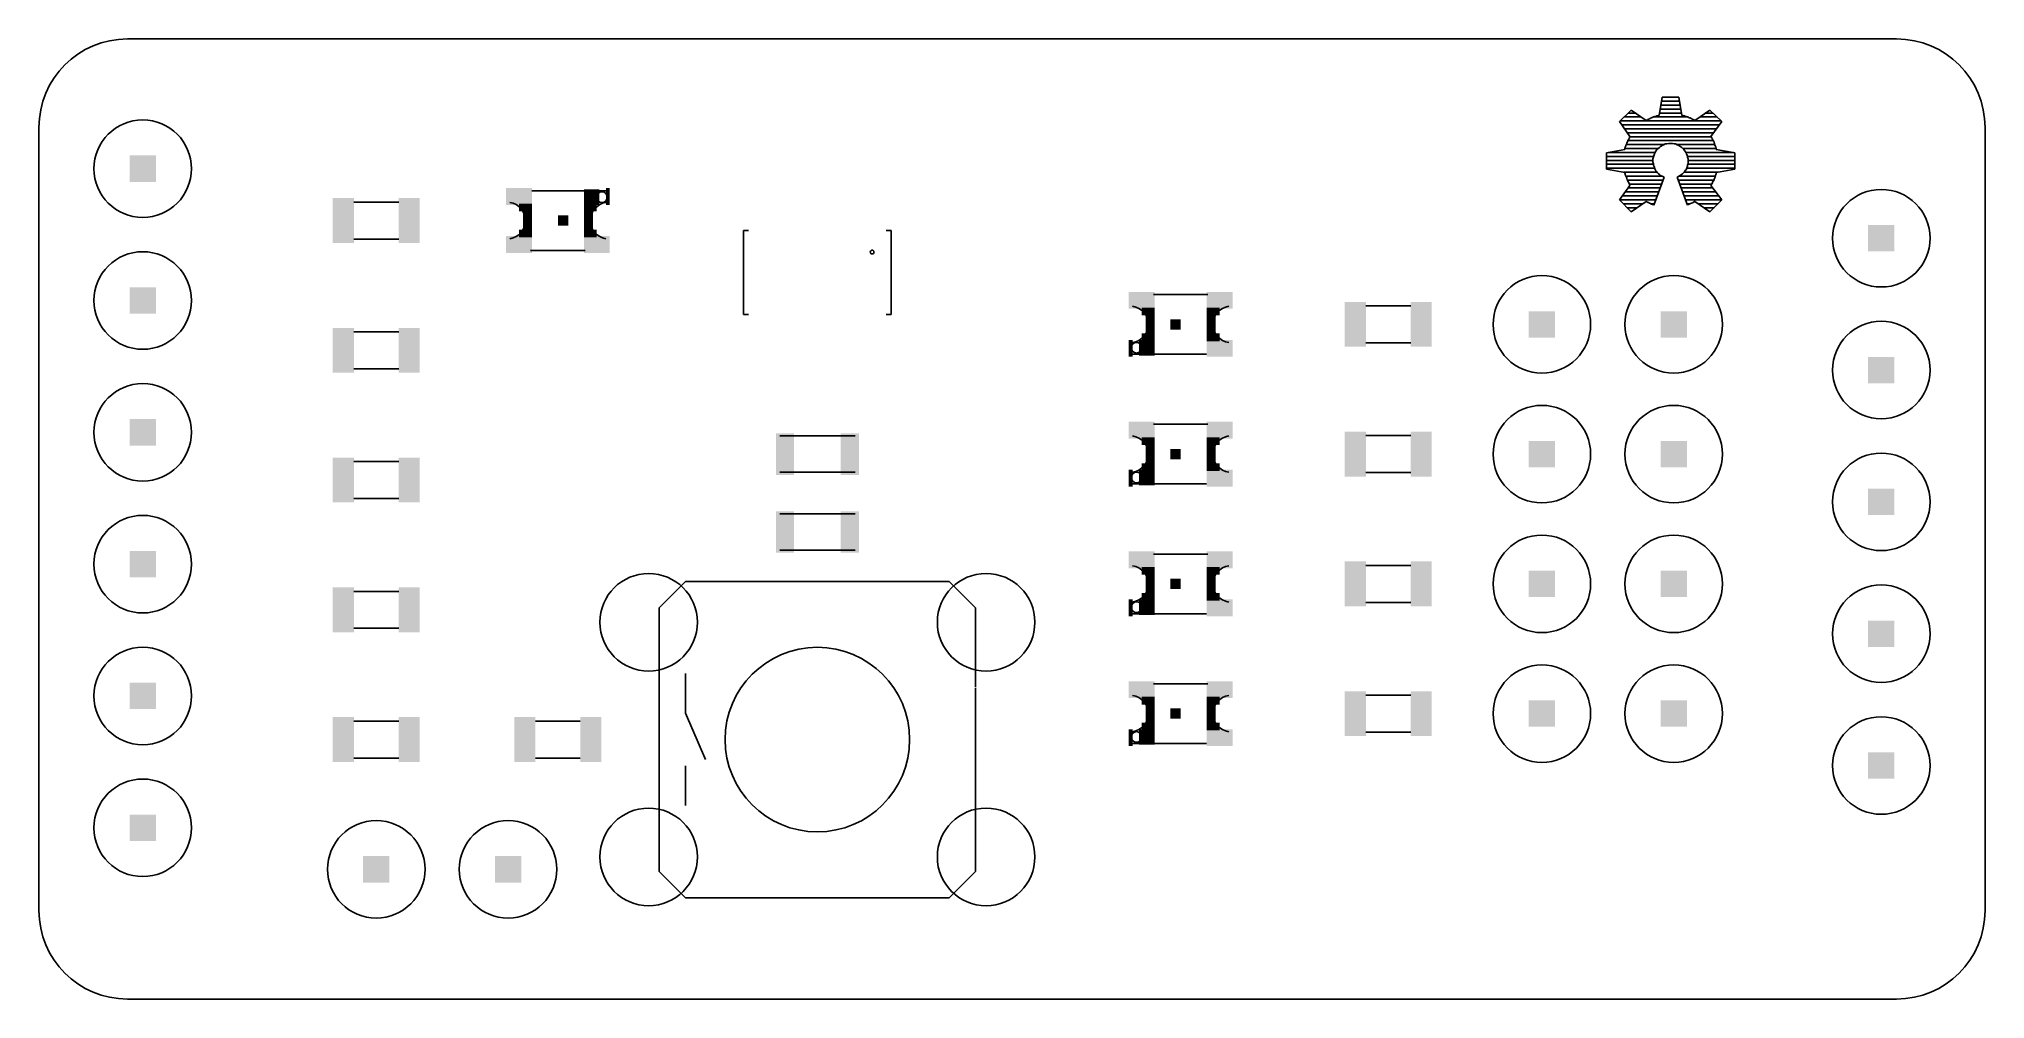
# Model space of a CAD drawing. Extents: x 0 to 37.5, y 0 to 18.5.
import ezdxf

# ---------------------------------------------------------------- set-up
doc = ezdxf.new("R2010")
doc.units = 0
for name, color, linetype in [('17', 82, 'CONTINUOUS'), ('20', 30, 'CONTINUOUS'), ('21', 253, 'CONTINUOUS'), ('51', 253, 'CONTINUOUS')]:
    doc.layers.add(name, color=color, linetype=linetype)

# ---------------------------------------------------------------- blocks, each defined once
blk = doc.blocks.new('RECT')
blk.add_solid([(-0.5, -0.5), (0.5, -0.5), (-0.5, 0.5), (0.5, 0.5)])
blk = doc.blocks.new('ROUNDP')
blk.add_circle((0, 0), 0.5)

msp = doc.modelspace()

# ---------------------------------------------------------------- linework, layer by layer
at = {"layer": '20'}
for p, q in [((35.7929, 18.5), (1.7071, 18.5)), ((0, 16.7929), (0, 1.7071)), ((37.5, 1.7071), (37.5, 16.7929)), ((1.7071, 0), (35.7929, 0))]:
    msp.add_line(p, q, dxfattribs=at)
for centre, start, end in [((1.7071, 16.7929), 90, 180), ((35.7929, 16.7929), 0, 90), ((1.7071, 1.7071), 180, 270), ((35.7929, 1.7071), 270, 0)]:
    msp.add_arc(centre, 1.7071, start, end, dxfattribs=at)
at = {"layer": '21'}
for p, q in [((31.2778, 17.3774), (31.2178, 17.0274)), ((31.2645, 17.3), (31.6111, 17.3)), ((31.2776, 17.376), (31.598, 17.376)), ((31.5978, 17.3774), (31.2778, 17.3774)), ((31.6578, 17.0274), (31.5978, 17.3774)), ((30.6778, 17.1274), (30.4578, 16.9074)), ((30.4578, 16.9074), (30.6578, 16.6174)), ((30.4704, 16.92), (32.4146, 16.92)), ((30.5464, 16.996), (30.8683, 16.996)), ((30.6224, 17.072), (30.7581, 17.072)), ((30.9678, 16.9274), (30.6778, 17.1274)), ((30.9878, 16.9374), (30.9678, 16.9274)), ((30.9978, 16.9474), (30.9878, 16.9374)), ((31.0178, 16.9474), (30.9978, 16.9474)), ((31.0278, 16.9574), (31.0178, 16.9474)), ((31.0478, 16.9674), (31.0278, 16.9574)), ((31.0578, 16.9774), (31.0478, 16.9674)), ((31.0778, 16.9774), (31.0578, 16.9774)), ((31.0878, 16.9874), (31.0778, 16.9774)), ((31.1078, 16.9974), (31.0878, 16.9874)), ((31.1051, 16.996), (31.7792, 16.996)), ((31.1178, 16.9974), (31.1078, 16.9974)), ((31.1378, 17.0074), (31.1178, 16.9974)), ((31.1578, 17.0074), (31.1378, 17.0074)), ((31.1678, 17.0174), (31.1578, 17.0074)), ((31.1878, 17.0174), (31.1678, 17.0174)), ((31.2078, 17.0274), (31.1878, 17.0174)), ((31.2178, 17.0274), (31.2078, 17.0274)), ((31.2255, 17.072), (31.6502, 17.072)), ((31.2385, 17.148), (31.6371, 17.148)), ((31.2515, 17.224), (31.6241, 17.224)), ((31.6778, 17.0274), (31.6578, 17.0274)), ((31.6978, 17.0174), (31.6778, 17.0274)), ((31.7078, 17.0174), (31.6978, 17.0174)), ((31.7278, 17.0074), (31.7078, 17.0174)), ((31.7378, 17.0074), (31.7278, 17.0074)), ((31.7578, 16.9974), (31.7378, 17.0074)), ((31.7778, 16.9974), (31.7578, 16.9974)), ((31.7878, 16.9874), (31.7778, 16.9974)), ((31.8078, 16.9774), (31.7878, 16.9874)), ((31.8178, 16.9774), (31.8078, 16.9774)), ((31.8378, 16.9674), (31.8178, 16.9774)), ((31.8478, 16.9574), (31.8378, 16.9674)), ((31.8678, 16.9474), (31.8478, 16.9574)), ((31.8778, 16.9474), (31.8678, 16.9474)), ((31.8978, 16.9374), (31.8778, 16.9474)), ((31.9078, 16.9274), (31.8978, 16.9374)), ((32.1978, 17.1274), (31.9078, 16.9274)), ((32.0073, 16.996), (32.3351, 16.996)), ((32.1175, 17.072), (32.2557, 17.072)), ((32.4278, 16.9074), (32.1978, 17.1274)), ((32.2178, 16.6174), (32.4278, 16.9074)), ((30.5015, 16.844), (32.3819, 16.844)), ((30.5539, 16.768), (32.3269, 16.768)), ((30.6078, 16.5174), (30.5978, 16.4974)), ((30.6063, 16.692), (32.2718, 16.692)), ((30.6178, 16.5274), (30.6078, 16.5174)), ((30.6278, 16.5574), (30.6178, 16.5474)), ((30.6178, 16.5474), (30.6178, 16.5274)), ((30.6178, 16.54), (32.2615, 16.54)), ((30.6378, 16.5774), (30.6278, 16.5574)), ((30.6478, 16.5874), (30.6378, 16.5774)), ((30.6578, 16.6174), (30.6478, 16.6074)), ((30.6478, 16.6074), (30.6478, 16.5874)), ((30.6564, 16.616), (32.2192, 16.616)), ((32.2278, 16.6074), (32.2178, 16.6174)), ((32.2378, 16.5874), (32.2278, 16.6074)), ((32.2478, 16.5774), (32.2378, 16.5874)), ((32.2478, 16.5574), (32.2478, 16.5774)), ((32.2578, 16.5474), (32.2478, 16.5574)), ((32.2678, 16.5274), (32.2578, 16.5474)), ((32.2778, 16.5174), (32.2678, 16.5274)), ((32.2778, 16.4974), (32.2778, 16.5174)), ((30.5578, 16.3674), (30.2078, 16.3074)), ((30.2078, 16.3074), (30.2078, 15.9874)), ((30.2078, 16.236), (31.114, 16.236)), ((30.2078, 16.16), (31.0978, 16.16)), ((30.2348, 16.312), (31.1409, 16.312)), ((30.5678, 16.4074), (30.5578, 16.3874)), ((30.5578, 16.3874), (30.5578, 16.3674)), ((30.5581, 16.388), (31.1987, 16.388)), ((30.5778, 16.4374), (30.5678, 16.4174)), ((30.5678, 16.4174), (30.5678, 16.4074)), ((30.5978, 16.4874), (30.5778, 16.4474)), ((30.5778, 16.4474), (30.5778, 16.4374)), ((30.5861, 16.464), (31.3177, 16.464)), ((30.5978, 16.4974), (30.5978, 16.4874)), ((31.0978, 16.1874), (31.1378, 16.3074)), ((31.0978, 16.1274), (31.0978, 16.1874)), ((31.1078, 16.0974), (31.0978, 16.1274)), ((31.1378, 16.3074), (31.1778, 16.3674)), ((31.1778, 16.3674), (31.1978, 16.3874)), ((31.1978, 16.3874), (31.2278, 16.4074)), ((31.2278, 16.4074), (31.2478, 16.4274)), ((31.2478, 16.4274), (31.2778, 16.4474)), ((31.2778, 16.4474), (31.3078, 16.4574)), ((31.3078, 16.4574), (31.3378, 16.4774)), ((31.3378, 16.4774), (31.3678, 16.4774)), ((31.3678, 16.4774), (31.4078, 16.4874)), ((31.4078, 16.4874), (31.4778, 16.4874)), ((31.4778, 16.4874), (31.5078, 16.4774)), ((31.5078, 16.4774), (31.5378, 16.4774)), ((31.5378, 16.4774), (31.5678, 16.4574)), ((31.5579, 16.464), (32.2895, 16.464)), ((31.5678, 16.4574), (31.5978, 16.4474)), ((31.5978, 16.4474), (31.6578, 16.4074)), ((31.6578, 16.4074), (31.6978, 16.3674)), ((31.6772, 16.388), (32.3178, 16.388)), ((31.6978, 16.3674), (31.7378, 16.3074)), ((31.7347, 16.312), (32.65, 16.312)), ((31.7378, 16.3074), (31.7478, 16.2774)), ((31.7478, 16.2774), (31.7678, 16.2474)), ((31.7678, 16.2474), (31.7678, 16.2174)), ((31.7678, 16.236), (32.6778, 16.236)), ((31.7678, 16.2174), (31.7778, 16.1874)), ((31.7778, 16.1874), (31.7778, 16.0974)), ((31.7778, 16.16), (32.6778, 16.16)), ((32.2878, 16.4874), (32.2778, 16.4974)), ((32.2878, 16.4674), (32.2878, 16.4874)), ((32.2978, 16.4474), (32.2878, 16.4674)), ((32.3078, 16.4374), (32.2978, 16.4474)), ((32.3078, 16.4174), (32.3078, 16.4374)), ((32.3178, 16.4074), (32.3078, 16.4174)), ((32.3178, 16.3674), (32.3178, 16.4074)), ((32.6778, 16.3074), (32.3178, 16.3674)), ((32.6778, 15.9874), (32.6778, 16.3074)), ((30.2078, 16.084), (31.1078, 16.084)), ((30.2078, 16.008), (31.1343, 16.008)), ((30.2078, 15.9874), (30.5578, 15.9274)), ((30.5308, 15.932), (31.1805, 15.932)), ((30.5578, 15.9274), (30.5578, 15.9174)), ((30.5578, 15.9174), (30.5678, 15.8974)), ((30.5678, 15.8974), (30.5678, 15.8774)), ((30.5678, 15.8774), (30.5778, 15.8674)), ((30.5778, 15.8674), (30.5778, 15.8474)), ((30.5778, 15.856), (31.2705, 15.856)), ((30.5778, 15.8474), (30.5878, 15.8374)), ((30.5878, 15.8374), (30.5978, 15.8174)), ((30.5978, 15.8174), (30.5978, 15.7974)), ((30.5978, 15.7974), (30.6078, 15.7874)), ((30.6078, 15.7874), (30.6078, 15.7674)), ((30.6078, 15.78), (31.2965, 15.78)), ((30.6078, 15.7674), (30.6178, 15.7574)), ((30.6178, 15.7574), (30.6278, 15.7374)), ((31.1078, 16.0674), (31.1078, 16.0974)), ((31.1278, 16.0274), (31.1078, 16.0674)), ((31.1178, 15.2974), (31.3178, 15.8374)), ((31.1378, 15.9974), (31.1278, 16.0274)), ((31.1578, 15.9574), (31.1378, 15.9974)), ((31.1778, 15.9374), (31.1578, 15.9574)), ((31.1878, 15.9174), (31.1778, 15.9374)), ((31.2078, 15.8974), (31.1878, 15.9174)), ((31.2278, 15.8874), (31.2078, 15.8974)), ((31.2478, 15.8674), (31.2278, 15.8874)), ((31.2878, 15.8474), (31.2478, 15.8674)), ((31.3178, 15.8374), (31.2878, 15.8474)), ((31.6278, 15.8674), (31.5678, 15.8374)), ((31.5678, 15.8374), (31.7678, 15.2974)), ((31.589, 15.78), (32.2741, 15.78)), ((31.6051, 15.856), (32.3021, 15.856)), ((31.6478, 15.8874), (31.6278, 15.8674)), ((31.6678, 15.8974), (31.6478, 15.8874)), ((31.7078, 15.9374), (31.6678, 15.8974)), ((31.7024, 15.932), (32.3548, 15.932)), ((31.7178, 15.9574), (31.7078, 15.9374)), ((31.7378, 15.9774), (31.7178, 15.9574)), ((31.7478, 15.9974), (31.7378, 15.9774)), ((31.7578, 16.0274), (31.7478, 15.9974)), ((31.7513, 16.008), (32.6778, 16.008)), ((31.7678, 16.0474), (31.7578, 16.0274)), ((31.7778, 16.0974), (31.7678, 16.0674)), ((31.7678, 16.0674), (31.7678, 16.0474)), ((31.7733, 16.084), (32.6778, 16.084)), ((32.2478, 15.7374), (32.2578, 15.7574)), ((32.2578, 15.7574), (32.2678, 15.7674)), ((32.2678, 15.7674), (32.2778, 15.7874)), ((32.2778, 15.7974), (32.2978, 15.8374)), ((32.2778, 15.7874), (32.2778, 15.7974)), ((32.2978, 15.8474), (32.3078, 15.8674)), ((32.2978, 15.8374), (32.2978, 15.8474)), ((32.3078, 15.8774), (32.3178, 15.8974)), ((32.3078, 15.8674), (32.3078, 15.8774)), ((32.3178, 15.9174), (32.3278, 15.9274)), ((32.3178, 15.8974), (32.3178, 15.9174)), ((32.3278, 15.9274), (32.6778, 15.9874)), ((30.6578, 15.6774), (30.4578, 15.3974)), ((30.4578, 15.3974), (30.6778, 15.1674)), ((30.4597, 15.4), (31.1558, 15.4)), ((30.514, 15.476), (31.184, 15.476)), ((30.5683, 15.552), (31.2121, 15.552)), ((30.6225, 15.628), (31.2403, 15.628)), ((30.6278, 15.7374), (30.6378, 15.7274)), ((30.6378, 15.7274), (30.6478, 15.7074)), ((30.6478, 15.7074), (30.6478, 15.6974)), ((30.6478, 15.704), (31.2684, 15.704)), ((30.6478, 15.6974), (30.6578, 15.6774)), ((31.6172, 15.704), (32.2344, 15.704)), ((31.6453, 15.628), (32.2548, 15.628)), ((31.6735, 15.552), (32.3118, 15.552)), ((31.7016, 15.476), (32.3688, 15.476)), ((31.7298, 15.4), (32.4258, 15.4)), ((32.1978, 15.1674), (32.4278, 15.3974)), ((32.2178, 15.6774), (32.2278, 15.6974)), ((32.4278, 15.3974), (32.2178, 15.6774)), ((32.2278, 15.6974), (32.2378, 15.7074)), ((32.2378, 15.7074), (32.2478, 15.7274)), ((32.2478, 15.7274), (32.2478, 15.7374)), ((30.528, 15.324), (30.9049, 15.324)), ((30.6007, 15.248), (30.7947, 15.248)), ((30.6734, 15.172), (30.6845, 15.172)), ((30.6778, 15.1674), (30.9678, 15.3674)), ((30.9678, 15.3674), (30.9778, 15.3674)), ((30.9778, 15.3674), (30.9878, 15.3574)), ((30.9878, 15.3574), (30.9978, 15.3574)), ((30.9978, 15.3574), (31.0078, 15.3474)), ((31.0078, 15.3474), (31.0178, 15.3474)), ((31.0178, 15.3474), (31.0278, 15.3374)), ((31.0278, 15.3374), (31.0378, 15.3374)), ((31.0378, 15.3374), (31.0478, 15.3274)), ((31.0478, 15.3274), (31.0578, 15.3274)), ((31.0578, 15.3274), (31.0678, 15.3174)), ((31.0612, 15.324), (31.1277, 15.324)), ((31.0678, 15.3174), (31.0778, 15.3174)), ((31.0778, 15.3174), (31.0878, 15.3074)), ((31.0878, 15.3074), (31.1078, 15.3074)), ((31.1078, 15.3074), (31.1178, 15.2974)), ((31.7579, 15.324), (31.8144, 15.324)), ((31.7678, 15.2974), (31.7678, 15.3074)), ((31.7678, 15.3074), (31.7878, 15.3074)), ((31.7878, 15.3074), (31.7978, 15.3174)), ((31.7978, 15.3174), (31.8078, 15.3174)), ((31.8078, 15.3174), (31.8178, 15.3274)), ((31.8178, 15.3274), (31.8278, 15.3274)), ((31.8278, 15.3274), (31.8378, 15.3374)), ((31.8378, 15.3374), (31.8578, 15.3374)), ((31.8578, 15.3374), (31.8678, 15.3474)), ((31.8678, 15.3474), (31.8778, 15.3474)), ((31.8778, 15.3474), (31.8978, 15.3674)), ((31.8978, 15.3674), (31.9078, 15.3674)), ((31.9078, 15.3674), (32.1978, 15.1674)), ((31.9707, 15.324), (32.3544, 15.324)), ((32.0809, 15.248), (32.2784, 15.248)), ((32.1911, 15.172), (32.2024, 15.172)), ((13.5776, 13.1896), (13.5776, 14.8104)), ((13.5776, 14.8104), (13.6724, 14.8104)), ((16.3276, 14.8104), (16.4224, 14.8104)), ((16.4224, 14.8104), (16.4224, 13.1896)), ((13.6724, 13.1896), (13.5776, 13.1896)), ((16.4224, 13.1896), (16.3276, 13.1896)), ((17.159, 8.048), (12.841, 8.048)), ((11.952, 6.028), (11.952, 3.984)), ((18.048, 5.998), (18.048, 3.984)), ((12.841, 1.952), (17.159, 1.952))]:
    msp.add_line(p, q, dxfattribs=at)
for centre, radius in [((16.0541, 14.3937), 0.0359), ((15, 5), 1.778)]:
    msp.add_circle(centre, radius, dxfattribs=at)
at = {"layer": '51'}
for p, q in [((9.5, 15.575), (10.925, 15.575)), ((6.932, 15.356), (6.068, 15.356)), ((6.068, 14.644), (6.932, 14.644)), ((10.525, 14.425), (9.475, 14.425)), ((21.475, 13.575), (22.525, 13.575)), ((26.432, 13.356), (25.568, 13.356)), ((6.932, 12.856), (6.068, 12.856)), ((22.5, 12.425), (21.075, 12.425)), ((25.568, 12.644), (26.432, 12.644)), ((6.068, 12.144), (6.932, 12.144)), ((21.475, 11.075), (22.525, 11.075)), ((14.275, 10.85), (15.725, 10.85)), ((26.432, 10.856), (25.568, 10.856)), ((6.932, 10.356), (6.068, 10.356)), ((15.725, 10.15), (14.275, 10.15)), ((25.568, 10.144), (26.432, 10.144)), ((22.5, 9.925), (21.075, 9.925)), ((6.068, 9.644), (6.932, 9.644)), ((14.275, 9.35), (15.725, 9.35)), ((15.725, 8.65), (14.275, 8.65)), ((21.475, 8.575), (22.525, 8.575)), ((26.432, 8.356), (25.568, 8.356)), ((12.46, 8.048), (11.952, 7.54)), ((12.46, 8.048), (12.841, 8.048)), ((17.54, 8.048), (17.159, 8.048)), ((18.048, 7.54), (17.54, 8.048)), ((6.932, 7.856), (6.068, 7.856)), ((11.952, 7.54), (11.952, 6.016)), ((18.048, 6.016), (18.048, 7.54)), ((25.568, 7.644), (26.432, 7.644)), ((6.068, 7.144), (6.932, 7.144)), ((22.5, 7.425), (21.075, 7.425)), ((12.46, 6.27), (12.46, 5.508)), ((21.475, 6.075), (22.525, 6.075)), ((26.432, 5.856), (25.568, 5.856)), ((6.932, 5.356), (6.068, 5.356)), ((10.432, 5.356), (9.568, 5.356)), ((12.46, 5.508), (12.841, 4.619)), ((22.5, 4.925), (21.075, 4.925)), ((25.568, 5.144), (26.432, 5.144)), ((6.068, 4.644), (6.932, 4.644)), ((9.568, 4.644), (10.432, 4.644)), ((12.46, 4.492), (12.46, 3.73)), ((11.952, 2.46), (11.952, 3.984)), ((18.048, 2.46), (18.048, 3.984)), ((12.46, 1.952), (11.952, 2.46)), ((17.54, 1.952), (18.048, 2.46)), ((12.46, 1.952), (12.841, 1.952)), ((17.54, 1.952), (17.159, 1.952))]:
    msp.add_line(p, q, dxfattribs=at)
for centre in [(10.85, 15.45), (21.15, 12.55), (21.15, 10.05), (21.15, 7.55), (21.15, 5.05)]:
    msp.add_circle(centre, 0.103, dxfattribs=at)
for centre, start, end in [((9.0208, 15), 278.8027, 81.1973), ((10.9792, 15), 98.8027, 261.1973), ((21.0208, 13), 278.8027, 81.1973), ((22.9792, 13), 98.8027, 261.1973), ((21.0208, 10.5), 278.8027, 81.1973), ((22.9792, 10.5), 98.8027, 261.1973), ((21.0208, 8), 278.8027, 81.1973), ((22.9792, 8), 98.8027, 261.1973), ((21.0208, 5.5), 278.8027, 81.1973), ((22.9792, 5.5), 98.8027, 261.1973)]:
    msp.add_arc(centre, 0.3542, start, end, dxfattribs=at)

# ---------------------------------------------------------------- block references
at = {"layer": '17', "xscale": 1.8796, "yscale": 1.8796}
for p in [(2, 16), (2, 16), (2, 13.46), (2, 13.46), (2, 10.92), (2, 10.92), (2, 8.38), (2, 8.38), (11.7488, 7.2606), (11.7488, 7.2606), (18.2512, 7.2606), (18.2512, 7.2606), (2, 5.84), (2, 5.84), (2, 3.3), (2, 3.3), (11.7488, 2.7394), (11.7488, 2.7394), (18.2512, 2.7394), (18.2512, 2.7394)]:
    msp.add_blockref('ROUNDP', p, dxfattribs=at)
for p, rotation in [((35.5, 14.66), 180), ((35.5, 14.66), 180), ((28.96, 13), 270), ((28.96, 13), 270), ((31.5, 13), 270), ((31.5, 13), 270), ((35.5, 12.12), 180), ((35.5, 12.12), 180), ((28.96, 10.5), 270), ((28.96, 10.5), 270), ((31.5, 10.5), 270), ((31.5, 10.5), 270), ((35.5, 9.58), 180), ((35.5, 9.58), 180), ((28.96, 8), 270), ((28.96, 8), 270), ((31.5, 8), 270), ((31.5, 8), 270), ((35.5, 7.04), 180), ((35.5, 7.04), 180), ((28.96, 5.5), 270), ((28.96, 5.5), 270), ((31.5, 5.5), 270), ((31.5, 5.5), 270), ((35.5, 4.5), 180), ((35.5, 4.5), 180), ((6.5, 2.5), 90), ((6.5, 2.5), 90), ((9.04, 2.5), 90), ((9.04, 2.5), 90)]:
    msp.add_blockref('ROUNDP', p, dxfattribs=dict(at, rotation=rotation))
at = {"layer": '21', "xscale": 0.2, "yscale": 0.2}
for p, rotation in [((10.1, 15), 270), ((21.9, 13), 90), ((21.9, 10.5), 90), ((21.9, 8), 90), ((21.9, 5.5), 90)]:
    msp.add_blockref('RECT', p, dxfattribs=dict(at, rotation=rotation))
at = {"layer": '51'}
for p, xscale, yscale, rotation in [((2, 16), 0.508, 0.508, 270), ((5.865, 15), 0.4064, 0.8636, 180), ((7.135, 15), 0.4064, 0.8636, 180), ((9.25, 15.4625), 0.325, 0.5, 270), ((10.65, 15.45), 0.3, 0.3, 270), ((10.9625, 15.4625), 0.325, 0.075, 270), ((9.375, 15.25), 0.15, 0.25, 270), ((9.4125, 15), 0.4, 0.175, 270), ((10.625, 15.25), 0.15, 0.25, 270), ((10.5875, 15), 0.4, 0.175, 270), ((9.25, 14.5375), 0.325, 0.5, 270), ((9.375, 14.75), 0.15, 0.25, 270), ((10.625, 14.75), 0.15, 0.25, 270), ((10.75, 14.5375), 0.325, 0.5, 270), ((35.5, 14.66), 0.508, 0.508, 90), ((2, 13.46), 0.508, 0.508, 270), ((21.25, 13.4625), 0.325, 0.5, 90), ((22.75, 13.4625), 0.325, 0.5, 90), ((21.375, 13.25), 0.15, 0.25, 90), ((21.4125, 13), 0.4, 0.175, 90), ((22.625, 13.25), 0.15, 0.25, 90), ((22.5875, 13), 0.4, 0.175, 90), ((28.96, 13), 0.508, 0.508, 180), ((31.5, 13), 0.508, 0.508, 180), ((5.865, 12.5), 0.4064, 0.8636, 180), ((7.135, 12.5), 0.4064, 0.8636, 180), ((21.375, 12.75), 0.15, 0.25, 90), ((22.625, 12.75), 0.15, 0.25, 90), ((21.0375, 12.5375), 0.325, 0.075, 90), ((21.35, 12.55), 0.3, 0.3, 90), ((22.75, 12.5375), 0.325, 0.5, 90), ((35.5, 12.12), 0.508, 0.508, 90), ((2, 10.92), 0.508, 0.508, 270), ((21.25, 10.9625), 0.325, 0.5, 90), ((22.75, 10.9625), 0.325, 0.5, 90), ((21.375, 10.75), 0.15, 0.25, 90), ((21.4125, 10.5), 0.4, 0.175, 90), ((22.625, 10.75), 0.15, 0.25, 90), ((22.5875, 10.5), 0.4, 0.175, 90), ((28.96, 10.5), 0.508, 0.508, 180), ((31.5, 10.5), 0.508, 0.508, 180), ((5.865, 10), 0.4064, 0.8636, 180), ((7.135, 10), 0.4064, 0.8636, 180), ((21.0375, 10.0375), 0.325, 0.075, 90), ((21.35, 10.05), 0.3, 0.3, 90), ((21.375, 10.25), 0.15, 0.25, 90), ((22.625, 10.25), 0.15, 0.25, 90), ((22.75, 10.0375), 0.325, 0.5, 90), ((35.5, 9.58), 0.508, 0.508, 90), ((2, 8.38), 0.508, 0.508, 270), ((21.25, 8.4625), 0.325, 0.5, 90), ((22.75, 8.4625), 0.325, 0.5, 90), ((21.375, 8.25), 0.15, 0.25, 90), ((22.625, 8.25), 0.15, 0.25, 90), ((28.96, 8), 0.508, 0.508, 180), ((31.5, 8), 0.508, 0.508, 180), ((5.865, 7.5), 0.4064, 0.8636, 180), ((7.135, 7.5), 0.4064, 0.8636, 180), ((21.4125, 8), 0.4, 0.175, 90), ((22.5875, 8), 0.4, 0.175, 90), ((21.0375, 7.5375), 0.325, 0.075, 90), ((21.35, 7.55), 0.3, 0.3, 90), ((21.375, 7.75), 0.15, 0.25, 90), ((22.625, 7.75), 0.15, 0.25, 90), ((22.75, 7.5375), 0.325, 0.5, 90), ((35.5, 7.04), 0.508, 0.508, 90), ((2, 5.84), 0.508, 0.508, 270), ((21.25, 5.9625), 0.325, 0.5, 90), ((22.75, 5.9625), 0.325, 0.5, 90), ((21.375, 5.75), 0.15, 0.25, 90), ((21.4125, 5.5), 0.4, 0.175, 90), ((22.625, 5.75), 0.15, 0.25, 90), ((22.5875, 5.5), 0.4, 0.175, 90), ((28.96, 5.5), 0.508, 0.508, 180), ((31.5, 5.5), 0.508, 0.508, 180), ((5.865, 5), 0.4064, 0.8636, 180), ((7.135, 5), 0.4064, 0.8636, 180), ((9.365, 5), 0.4064, 0.8636, 180), ((10.635, 5), 0.4064, 0.8636, 180), ((21.375, 5.25), 0.15, 0.25, 90), ((22.625, 5.25), 0.15, 0.25, 90), ((21.0375, 5.0375), 0.325, 0.075, 90), ((21.35, 5.05), 0.3, 0.3, 90), ((22.75, 5.0375), 0.325, 0.5, 90), ((35.5, 4.5), 0.508, 0.508, 90), ((2, 3.3), 0.508, 0.508, 270)]:
    msp.add_blockref('RECT', p, dxfattribs=dict(at, xscale=xscale, yscale=yscale, rotation=rotation))
for p, xscale, yscale in [((25.365, 13), 0.4064, 0.8636), ((26.635, 13), 0.4064, 0.8636), ((14.375, 10.5), 0.35, 0.8), ((15.625, 10.5), 0.35, 0.8), ((25.365, 10.5), 0.4064, 0.8636), ((26.635, 10.5), 0.4064, 0.8636), ((14.375, 9), 0.35, 0.8), ((15.625, 9), 0.35, 0.8), ((25.365, 8), 0.4064, 0.8636), ((26.635, 8), 0.4064, 0.8636), ((25.365, 5.5), 0.4064, 0.8636), ((26.635, 5.5), 0.4064, 0.8636), ((6.5, 2.5), 0.508, 0.508), ((9.04, 2.5), 0.508, 0.508)]:
    msp.add_blockref('RECT', p, dxfattribs=dict(at, xscale=xscale, yscale=yscale))

doc.saveas('drawing.dxf')
